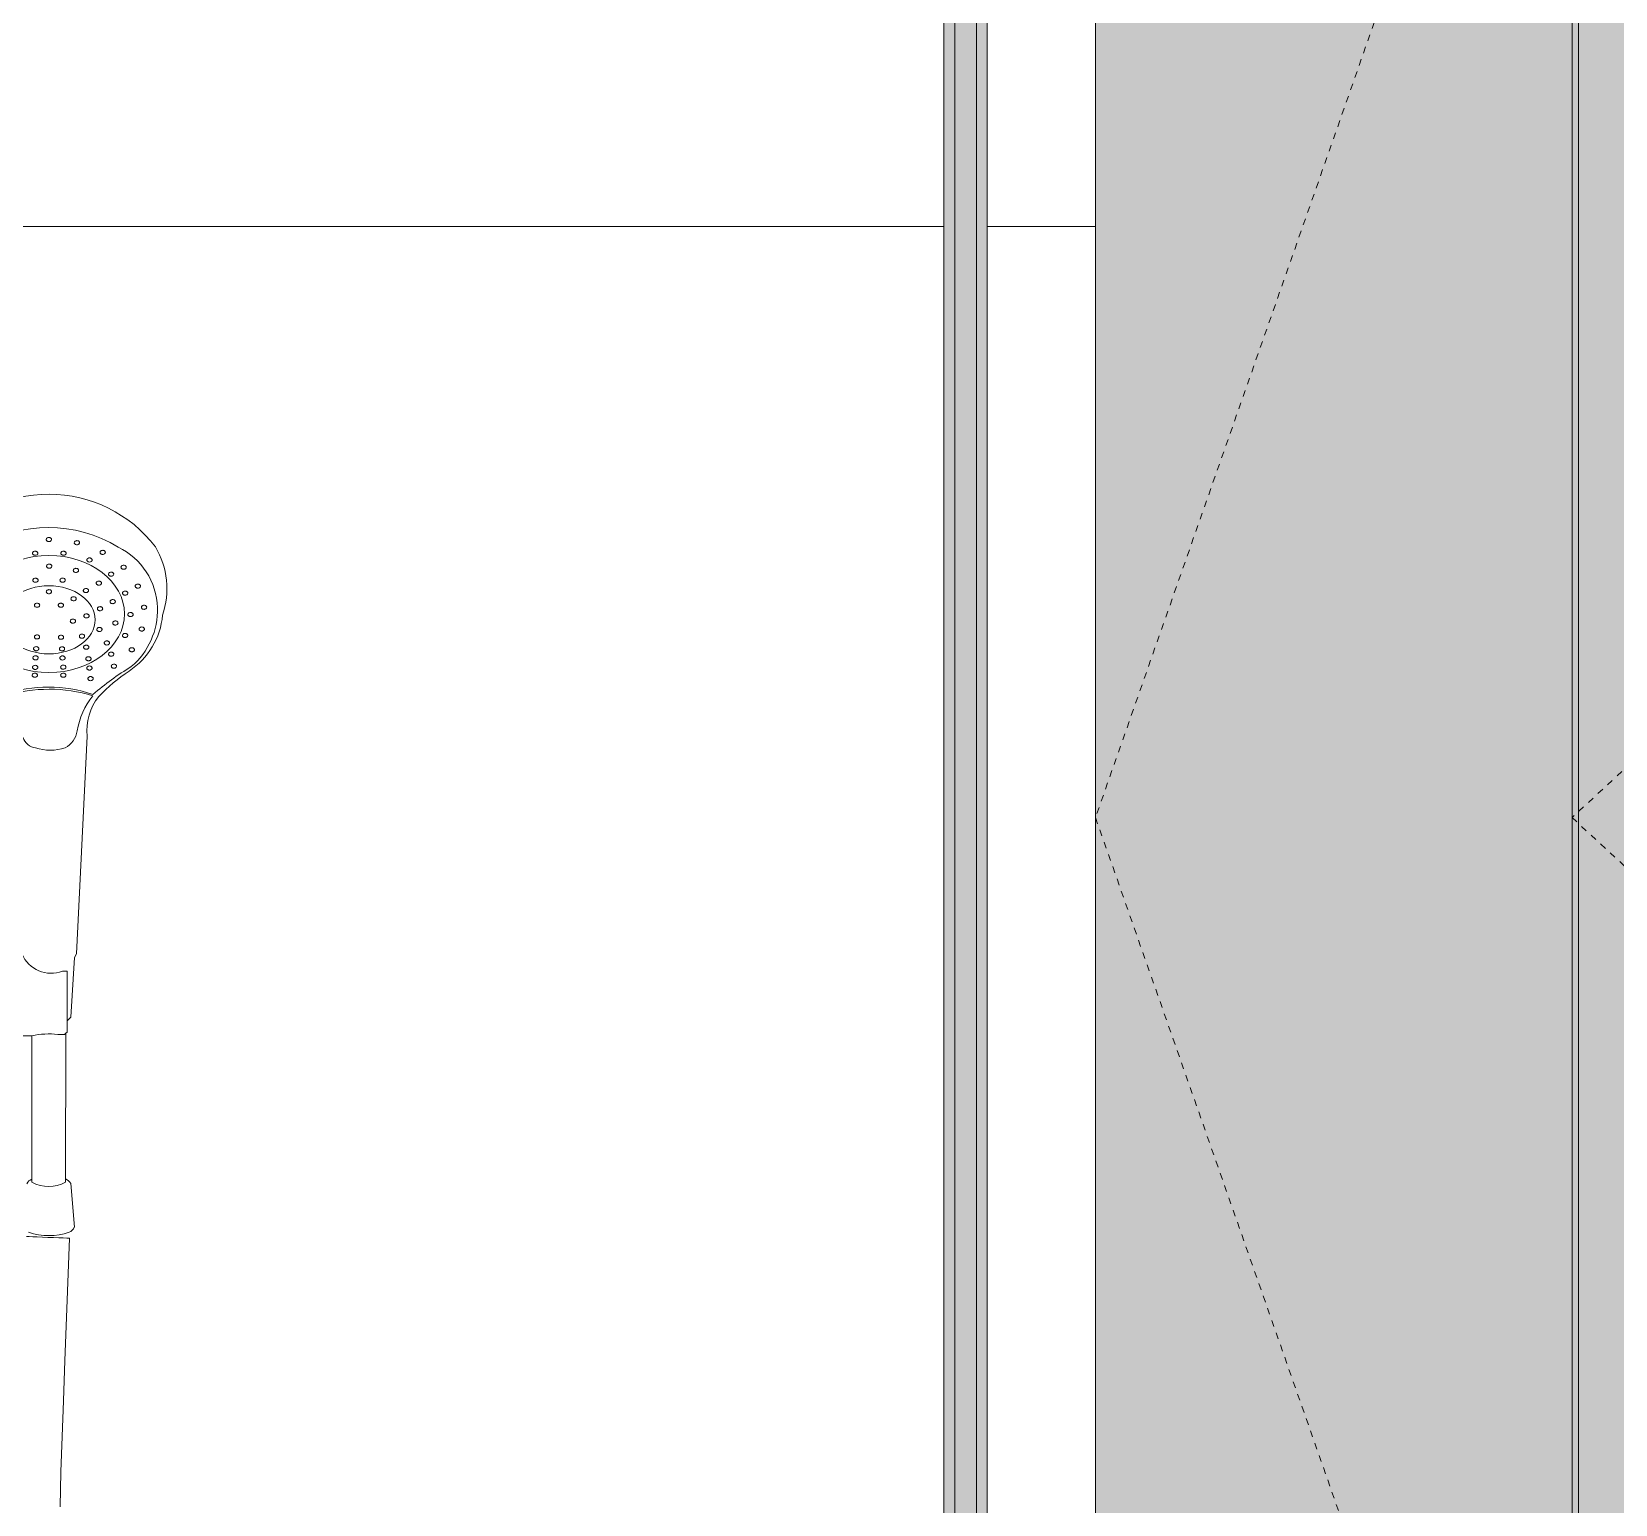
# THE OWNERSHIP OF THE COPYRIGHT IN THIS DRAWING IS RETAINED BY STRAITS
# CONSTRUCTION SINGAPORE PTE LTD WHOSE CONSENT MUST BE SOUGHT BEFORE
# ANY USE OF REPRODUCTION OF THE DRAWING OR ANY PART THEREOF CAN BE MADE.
# Model space of a CAD drawing. Header units: millimetres. Extents: x -3813 to 49427, y -492 to 6205.
# Drawn here: x 6667 to 7398, y 1435 to 2115 of the extents above; entities that cross this region are included whole.
import ezdxf

# ---------------------------------------------------------------- set-up
doc = ezdxf.new("R2010")
doc.units = ezdxf.units.MM
doc.linetypes.add('Dash', pattern=[6, 3, -3])
for name, color, linetype, lineweight in [('A-_DETA----_E', 8, 'Continuous', 18), ('A-_DETA----_ED', 7, 'Continuous', 18), ('A-_DOOR----_E', 7, 'Continuous', 18), ('A-_FURT----_E', 7, 'Continuous', 18), ('A-_FURT----_H', 7, 'Dash', 18), ('A-_WALL----_E', 1, 'Continuous', 18), ('A-_WALL----_H', 1, 'Continuous', 35), ('M-_SANIFIXR_E', 7, 'Continuous', 18)]:
    doc.layers.add(name, color=color, linetype=linetype, lineweight=lineweight)
pattern_1 = [(0, (7243.45, 225), (0, 600), []), (90, (7243.45, 225), (-600, 4e-14), [])]

# ---------------------------------------------------------------- blocks, each defined once
blk = doc.blocks.new('BSS_MIRROR CABINET_C5-MASTER BATH - BSS_MIRROR CABINET_C5-MASTER BATH-1428565-ELEVATION C')
at = {"layer": 'A-_FURT----_E'}
h = blk.add_hatch(color=256, dxfattribs=at)
h.paths.add_polyline_path([(1030, 1125), (1250, 1125), (1250, 2380), (1030, 2380), (1030, 1247.67)])
h.paths.add_polyline_path([(1253, 1125), (1928.5, 1125), (1928.5, 2380), (1253, 2380), (1253, 1247.67)])
h = blk.add_hatch(color=256, dxfattribs=at)
h.paths.add_polyline_path([(2610, 1125), (2610, 2380), (2607, 2379.96), (2607, 1125)])
h.paths.add_polyline_path([(1250, 1125), (1253, 1125), (1253, 2380), (1250, 2380), (1250, 1145)])
h.paths.add_polyline_path([(1931.5, 1125), (1931.5, 1145), (1928.5, 1145), (1928.5, 1125)])
h.paths.add_polyline_path([(1928.5, 2360), (1931.5, 2360), (1931.5, 2380), (1928.5, 2380), (1928.5, 2363.7)])
for p, q in [((1250, 1125), (1250, 2380)), ((1253, 2380), (1253, 1125))]:
    blk.add_line(p, q, dxfattribs=at)
at = {"layer": 'A-_FURT----_H'}
for p, q in [((1250, 2380), (1030, 1752.5)), ((1930, 2380), (1250, 1752.5)), ((1030, 1752.5), (1250, 1125)), ((1250, 1752.5), (1930, 1125))]:
    blk.add_line(p, q, dxfattribs=at)
blk = doc.blocks.new('BSS_Shower Glass Door - 650_2200-1428577-ELEVATION C')
at = {"layer": 'A-_DOOR----_E'}
blk.add_hatch(color=256, dxfattribs=at).paths.add_polyline_path([(975, -20), (975, 2180), (965, 2180), (965, -20)])
blk = doc.blocks.new('BSS_HAND SHOWER SET_MASTER BATH - BSS_HAND SHOWER SET_MASTER BATH-1372171-ELEVATION C')
at = {"layer": 'M-_SANIFIXR_E'}
for p, q in [((559.59, 1689.56), (564.51, 1790.04)), ((558.64, 1687.93), (559.59, 1689.56)), ((556.96, 1660.41), (558.64, 1687.93)), ((553.07, 1681.6), (555.22, 1681.6)), ((555.22, 1681.6), (553.07, 1681.6)), ((555.22, 1681.6), (555.22, 1658.66)), ((555.22, 1653.49), (555.22, 1681.6)), ((555.22, 1658.66), (556.96, 1660.41)), ((554.62, 1652.9), (553.91, 1652.42)), ((553.91, 1652.42), (554.62, 1652.9)), ((554.46, 1584.19), (554.62, 1652.9)), ((554.62, 1652.9), (555.22, 1653.49)), ((527.07, 1651.79), (538.87, 1651.79)), ((538.92, 1651.8), (538.92, 1584.16)), ((553.91, 1652.42), (550.93, 1652.42)), ((550.93, 1652.42), (553.91, 1652.42)), ((538.92, 1584.16), (538.92, 1585.49)), ((554.46, 1585.65), (554.46, 1584.19)), ((558.52, 1563.42), (556.95, 1583.55))]:
    blk.add_line(p, q, dxfattribs=at)
at = {"layer": 'M-_SANIFIXR_E', "flags": 128}
for points in [[(551.9, 1434.36), (552.3, 1450.51), (552.87, 1466.8), (553.5, 1483.29), (554.2, 1501.84), (555.11, 1525.75), (556.35, 1558.33)], [(556.35, 1558.33), (555.11, 1525.75), (554.2, 1501.84), (553.5, 1483.29), (552.87, 1466.8), (552.3, 1450.51), (551.9, 1434.36)], [(536.36, 1559.09), (536.7, 1559.08), (537.7, 1559.04), (539.29, 1558.98), (541.36, 1558.9), (543.77, 1558.81), (546.35, 1558.71), (548.94, 1558.61), (551.35, 1558.52), (553.42, 1558.44), (555.01, 1558.38), (556.01, 1558.35), (556.35, 1558.33)]]:
    blk.add_lwpolyline(points, dxfattribs=at)
at = {"layer": 'M-_SANIFIXR_E'}
for centre, radius, start, end in [((546.87, 1839.89), 61.83, 37.43254, 142.56746), ((546.56, 1824.73), 61.67, 58.52945, 121.47055), ((564.9, 1848.47), 32.02, 1.65117, 64.34883), ((562.87, 1858.02), 38.38, 341.56784, 30.43216), ((564.41, 1849.32), 35.04, 303.61807, 354.38193), ((562.51, 1848.4), 34.41, 310.34883, 1.65117), ((653.57, 1708.91), 132.52, 121.2709, 130.7291), ((629.48, 1751.45), 82.48, 123.61807, 136.38193), ((546.61, 1749.57), 63.18, 71.0668, 108.9332), ((546.96, 1744.38), 67.36, 72.66461, 107.50657), ((594.28, 1786.89), 34.89, 141.36547, 170.63453), ((589.31, 1792.84), 24.96, 141.56423, 186.43577), ((548.81, 1794.39), 11.2, 299.36547, 350.63453), ((541.52, 1791.65), 7.07, 197.3705, 262.6295), ((547.46, 1807.21), 23.59, 253.12679, 286.87321), ((547.83, 1695.28), 14.65, 203.03825, 290.96175), ((547.83, 1695.28), 14.65, 203.03825, 290.96175), ((546.96, 1612.76), 39.86, 84.28928, 101.71072), ((546.96, 1612.76), 39.86, 84.28928, 101.646), ((540.06, 1581.83), 3.84, 107.37253, 154.62747), ((546.65, 1598.67), 16.45, 241.94549, 298.3242), ((546.65, 1598.67), 16.45, 241.94549, 298.3242), ((552.32, 1580.59), 5.49, 32.59051, 67.09573), ((546.76, 1589.24), 29.73, 251.62012, 288.37988), ((554.55, 1564.99), 4.26, 291.72612, 338.27388)]:
    blk.add_arc(centre, radius, start, end, dxfattribs=at)
for centre, major_axis, ratio in [((546.8, 1846.48), (-34.84, 0), 0.776025), ((546.73, 1843.79), (-21.43, 0), 0.733333)]:
    blk.add_ellipse(centre, major_axis=major_axis, ratio=ratio, dxfattribs=at)
for points in [[(545.55, 1880.86), (545.55, 1881), (545.61, 1881.21), (545.8, 1881.45), (546.06, 1881.66), (546.49, 1881.81), (547, 1881.81), (547.43, 1881.68), (547.74, 1881.46), (547.94, 1881.18), (547.99, 1880.96), (547.99, 1880.86)], [(547.99, 1880.86), (547.99, 1880.71), (547.93, 1880.5), (547.73, 1880.26), (547.47, 1880.06), (547.05, 1879.9), (546.53, 1879.9), (546.1, 1880.04), (545.79, 1880.25), (545.59, 1880.54), (545.55, 1880.75), (545.55, 1880.86)], [(558.49, 1879.38), (558.49, 1879.53), (558.56, 1879.74), (558.75, 1879.98), (559.01, 1880.19), (559.43, 1880.34), (559.95, 1880.34), (560.38, 1880.21), (560.69, 1879.99), (560.89, 1879.7), (560.94, 1879.49), (560.94, 1879.38)], [(560.94, 1879.38), (560.94, 1879.24), (560.88, 1879.03), (560.68, 1878.79), (560.42, 1878.58), (560, 1878.43), (559.48, 1878.43), (559.05, 1878.56), (558.74, 1878.78), (558.54, 1879.07), (558.49, 1879.28), (558.49, 1879.38)], [(539.2, 1874.51), (539.2, 1874.66), (539.26, 1874.87), (539.46, 1875.11), (539.72, 1875.31), (540.14, 1875.47), (540.66, 1875.47), (541.09, 1875.33), (541.4, 1875.12), (541.6, 1874.83), (541.65, 1874.62), (541.65, 1874.51)], [(541.65, 1874.51), (541.65, 1874.37), (541.58, 1874.16), (541.39, 1873.91), (541.13, 1873.71), (540.7, 1873.55), (540.19, 1873.55), (539.76, 1873.69), (539.45, 1873.91), (539.25, 1874.19), (539.2, 1874.4), (539.2, 1874.51)], [(552.26, 1874.51), (552.26, 1874.66), (552.32, 1874.87), (552.51, 1875.11), (552.77, 1875.31), (553.2, 1875.47), (553.71, 1875.47), (554.14, 1875.33), (554.45, 1875.12), (554.65, 1874.83), (554.7, 1874.62), (554.7, 1874.51)], [(554.7, 1874.51), (554.7, 1874.37), (554.64, 1874.16), (554.44, 1873.91), (554.18, 1873.71), (553.76, 1873.55), (553.24, 1873.55), (552.82, 1873.69), (552.5, 1873.91), (552.3, 1874.19), (552.26, 1874.4), (552.26, 1874.51)], [(564.29, 1871.41), (564.29, 1871.55), (564.35, 1871.76), (564.55, 1872.01), (564.81, 1872.21), (565.23, 1872.37), (565.75, 1872.37), (566.17, 1872.23), (566.49, 1872.01), (566.69, 1871.73), (566.73, 1871.52), (566.73, 1871.41)], [(570.38, 1874.93), (570.38, 1875.07), (570.44, 1875.28), (570.64, 1875.52), (570.9, 1875.73), (571.32, 1875.88), (571.84, 1875.88), (572.27, 1875.75), (572.58, 1875.53), (572.78, 1875.24), (572.83, 1875.03), (572.83, 1874.93)], [(572.83, 1874.93), (572.83, 1874.78), (572.76, 1874.57), (572.57, 1874.33), (572.31, 1874.12), (571.89, 1873.97), (571.37, 1873.97), (570.94, 1874.1), (570.63, 1874.32), (570.43, 1874.61), (570.38, 1874.82), (570.38, 1874.93)], [(545.7, 1868.56), (545.7, 1868.7), (545.76, 1868.91), (545.96, 1869.16), (546.22, 1869.36), (546.64, 1869.52), (547.16, 1869.52), (547.59, 1869.38), (547.9, 1869.16), (548.1, 1868.88), (548.15, 1868.67), (548.15, 1868.56)], [(548.15, 1868.56), (548.15, 1868.41), (548.08, 1868.2), (547.89, 1867.96), (547.63, 1867.76), (547.21, 1867.6), (546.69, 1867.6), (546.26, 1867.74), (545.95, 1867.95), (545.75, 1868.24), (545.7, 1868.45), (545.7, 1868.56)], [(558.04, 1866.6), (558.04, 1866.75), (558.11, 1866.96), (558.3, 1867.2), (558.56, 1867.4), (558.98, 1867.56), (559.5, 1867.56), (559.93, 1867.42), (560.24, 1867.21), (560.44, 1866.92), (560.49, 1866.71), (560.49, 1866.6)], [(560.49, 1866.6), (560.49, 1866.46), (560.43, 1866.25), (560.23, 1866.01), (559.97, 1865.8), (559.55, 1865.64), (559.03, 1865.64), (558.6, 1865.78), (558.29, 1866), (558.09, 1866.28), (558.04, 1866.49), (558.04, 1866.6)], [(566.73, 1871.41), (566.73, 1871.26), (566.67, 1871.05), (566.48, 1870.81), (566.21, 1870.61), (565.79, 1870.45), (565.28, 1870.45), (564.85, 1870.59), (564.54, 1870.8), (564.34, 1871.09), (564.29, 1871.3), (564.29, 1871.41)], [(574.26, 1864.84), (574.26, 1864.98), (574.32, 1865.19), (574.52, 1865.43), (574.78, 1865.64), (575.2, 1865.79), (575.71, 1865.79), (576.14, 1865.66), (576.45, 1865.44), (576.66, 1865.15), (576.7, 1864.94), (576.7, 1864.84)], [(576.7, 1864.84), (576.7, 1864.69), (576.64, 1864.48), (576.44, 1864.24), (576.18, 1864.04), (575.76, 1863.88), (575.25, 1863.88), (574.82, 1864.02), (574.51, 1864.23), (574.3, 1864.52), (574.26, 1864.73), (574.26, 1864.84)], [(580.06, 1868.05), (580.06, 1868.2), (580.13, 1868.41), (580.32, 1868.65), (580.58, 1868.85), (581, 1869.01), (581.52, 1869.01), (581.95, 1868.87), (582.26, 1868.66), (582.46, 1868.37), (582.51, 1868.16), (582.51, 1868.05)], [(582.51, 1868.05), (582.51, 1867.91), (582.45, 1867.7), (582.25, 1867.46), (581.99, 1867.25), (581.57, 1867.1), (581.05, 1867.1), (580.62, 1867.23), (580.31, 1867.45), (580.11, 1867.73), (580.06, 1867.95), (580.06, 1868.05)], [(539.33, 1862.04), (539.33, 1862.19), (539.39, 1862.4), (539.58, 1862.64), (539.84, 1862.85), (540.27, 1863), (540.78, 1863), (541.21, 1862.87), (541.52, 1862.65), (541.72, 1862.36), (541.77, 1862.15), (541.77, 1862.04)], [(541.77, 1862.04), (541.77, 1861.9), (541.71, 1861.69), (541.51, 1861.45), (541.25, 1861.24), (540.83, 1861.09), (540.31, 1861.09), (539.88, 1861.22), (539.57, 1861.44), (539.37, 1861.73), (539.33, 1861.94), (539.33, 1862.04)], [(545.57, 1856.77), (545.57, 1856.92), (545.63, 1857.13), (545.83, 1857.37), (546.09, 1857.57), (546.51, 1857.73), (547.03, 1857.73), (547.46, 1857.59), (547.77, 1857.38), (547.97, 1857.09), (548.02, 1856.88), (548.02, 1856.77)], [(551.89, 1862.08), (551.89, 1862.22), (551.95, 1862.43), (552.15, 1862.68), (552.41, 1862.88), (552.83, 1863.04), (553.35, 1863.04), (553.78, 1862.9), (554.09, 1862.68), (554.29, 1862.4), (554.34, 1862.19), (554.34, 1862.08)], [(554.34, 1862.08), (554.34, 1861.93), (554.27, 1861.72), (554.08, 1861.48), (553.82, 1861.28), (553.4, 1861.12), (552.88, 1861.12), (552.45, 1861.26), (552.14, 1861.47), (551.94, 1861.76), (551.89, 1861.97), (551.89, 1862.08)], [(562.64, 1857.29), (562.65, 1857.43), (562.71, 1857.64), (562.9, 1857.89), (563.16, 1858.09), (563.59, 1858.25), (564.1, 1858.25), (564.53, 1858.11), (564.84, 1857.89), (565.04, 1857.61), (565.09, 1857.4), (565.09, 1857.29)], [(565.09, 1857.29), (565.09, 1857.14), (565.03, 1856.93), (564.83, 1856.69), (564.57, 1856.49), (564.15, 1856.33), (563.63, 1856.33), (563.2, 1856.47), (562.89, 1856.68), (562.69, 1856.97), (562.65, 1857.18), (562.64, 1857.29)], [(568.61, 1860.74), (568.61, 1860.88), (568.68, 1861.09), (568.87, 1861.33), (569.13, 1861.54), (569.55, 1861.69), (570.07, 1861.69), (570.5, 1861.56), (570.81, 1861.34), (571.01, 1861.05), (571.06, 1860.84), (571.06, 1860.74)], [(571.06, 1860.74), (571.06, 1860.59), (571, 1860.38), (570.8, 1860.14), (570.54, 1859.93), (570.12, 1859.78), (569.6, 1859.78), (569.17, 1859.91), (568.86, 1860.13), (568.66, 1860.42), (568.61, 1860.63), (568.61, 1860.74)], [(586.63, 1859.34), (586.63, 1859.48), (586.69, 1859.69), (586.89, 1859.94), (587.15, 1860.14), (587.57, 1860.3), (588.09, 1860.3), (588.52, 1860.16), (588.83, 1859.94), (589.03, 1859.66), (589.08, 1859.45), (589.08, 1859.34)], [(589.08, 1859.34), (589.08, 1859.19), (589.01, 1858.98), (588.82, 1858.74), (588.56, 1858.54), (588.14, 1858.38), (587.62, 1858.38), (587.19, 1858.52), (586.88, 1858.73), (586.68, 1859.02), (586.63, 1859.23), (586.63, 1859.34)], [(540.07, 1850.51), (540.07, 1850.65), (540.13, 1850.86), (540.33, 1851.1), (540.59, 1851.31), (541.01, 1851.46), (541.53, 1851.46), (541.95, 1851.33), (542.27, 1851.11), (542.47, 1850.83), (542.51, 1850.61), (542.51, 1850.51)], [(542.51, 1850.51), (542.51, 1850.36), (542.45, 1850.15), (542.26, 1849.91), (542, 1849.71), (541.57, 1849.55), (541.06, 1849.55), (540.63, 1849.69), (540.32, 1849.9), (540.12, 1850.19), (540.07, 1850.4), (540.07, 1850.51)], [(548.02, 1856.77), (548.02, 1856.63), (547.95, 1856.42), (547.76, 1856.18), (547.5, 1855.97), (547.08, 1855.82), (546.56, 1855.82), (546.13, 1855.95), (545.82, 1856.17), (545.62, 1856.45), (545.57, 1856.67), (545.57, 1856.77)], [(551.08, 1850.51), (551.08, 1850.65), (551.14, 1850.86), (551.34, 1851.1), (551.6, 1851.31), (552.02, 1851.46), (552.54, 1851.46), (552.97, 1851.33), (553.28, 1851.11), (553.48, 1850.83), (553.53, 1850.61), (553.53, 1850.51)], [(553.53, 1850.51), (553.53, 1850.36), (553.46, 1850.15), (553.27, 1849.91), (553.01, 1849.71), (552.58, 1849.55), (552.07, 1849.55), (551.64, 1849.69), (551.33, 1849.9), (551.13, 1850.19), (551.08, 1850.4), (551.08, 1850.51)], [(556.97, 1853.51), (556.97, 1853.65), (557.03, 1853.86), (557.23, 1854.1), (557.49, 1854.31), (557.91, 1854.46), (558.42, 1854.46), (558.85, 1854.33), (559.16, 1854.11), (559.37, 1853.83), (559.41, 1853.61), (559.41, 1853.51)], [(559.41, 1853.51), (559.41, 1853.36), (559.35, 1853.15), (559.15, 1852.91), (558.89, 1852.71), (558.47, 1852.55), (557.96, 1852.55), (557.53, 1852.69), (557.22, 1852.9), (557.01, 1853.19), (556.97, 1853.4), (556.97, 1853.51)], [(575.01, 1852.17), (575.01, 1852.31), (575.07, 1852.52), (575.27, 1852.76), (575.53, 1852.97), (575.95, 1853.12), (576.47, 1853.12), (576.9, 1852.99), (577.21, 1852.77), (577.41, 1852.49), (577.46, 1852.27), (577.46, 1852.17)], [(577.46, 1852.17), (577.45, 1852.02), (577.39, 1851.81), (577.2, 1851.57), (576.94, 1851.37), (576.51, 1851.21), (576, 1851.21), (575.57, 1851.35), (575.26, 1851.56), (575.06, 1851.85), (575.01, 1852.06), (575.01, 1852.17)], [(580.79, 1856.1), (580.79, 1856.25), (580.86, 1856.46), (581.05, 1856.7), (581.31, 1856.9), (581.73, 1857.06), (582.25, 1857.06), (582.68, 1856.92), (582.99, 1856.71), (583.19, 1856.42), (583.24, 1856.21), (583.24, 1856.1)], [(583.24, 1856.1), (583.24, 1855.96), (583.18, 1855.75), (582.98, 1855.5), (582.72, 1855.3), (582.3, 1855.14), (581.78, 1855.14), (581.35, 1855.28), (581.04, 1855.5), (580.84, 1855.78), (580.79, 1855.99), (580.79, 1856.1)], [(589.48, 1849.56), (589.48, 1849.7), (589.54, 1849.91), (589.74, 1850.15), (590, 1850.36), (590.42, 1850.51), (590.94, 1850.51), (591.36, 1850.38), (591.67, 1850.16), (591.88, 1849.88), (591.92, 1849.66), (591.92, 1849.56)], [(556.66, 1843.19), (556.66, 1843.34), (556.73, 1843.55), (556.92, 1843.79), (557.18, 1843.99), (557.61, 1844.15), (558.12, 1844.15), (558.55, 1844.01), (558.86, 1843.8), (559.06, 1843.51), (559.11, 1843.3), (559.11, 1843.19)], [(559.11, 1843.19), (559.11, 1843.05), (559.05, 1842.84), (558.85, 1842.59), (558.59, 1842.39), (558.17, 1842.23), (557.65, 1842.23), (557.22, 1842.37), (556.91, 1842.59), (556.71, 1842.87), (556.66, 1843.08), (556.66, 1843.19)], [(562.87, 1845.58), (562.87, 1845.72), (562.94, 1845.93), (563.13, 1846.17), (563.39, 1846.38), (563.82, 1846.53), (564.33, 1846.53), (564.76, 1846.4), (565.07, 1846.18), (565.27, 1845.89), (565.32, 1845.68), (565.32, 1845.58)], [(565.32, 1845.58), (565.32, 1845.43), (565.26, 1845.22), (565.06, 1844.98), (564.8, 1844.78), (564.38, 1844.62), (563.86, 1844.62), (563.43, 1844.76), (563.12, 1844.97), (562.92, 1845.26), (562.87, 1845.47), (562.87, 1845.58)], [(569.15, 1848.92), (569.16, 1849.06), (569.22, 1849.28), (569.41, 1849.52), (569.67, 1849.72), (570.1, 1849.88), (570.61, 1849.88), (571.04, 1849.74), (571.35, 1849.52), (571.55, 1849.24), (571.6, 1849.03), (571.6, 1848.92)], [(571.6, 1848.92), (571.6, 1848.78), (571.54, 1848.57), (571.34, 1848.32), (571.08, 1848.12), (570.66, 1847.96), (570.14, 1847.96), (569.71, 1848.1), (569.4, 1848.32), (569.2, 1848.6), (569.16, 1848.81), (569.15, 1848.92)], [(576.24, 1842.31), (576.24, 1842.45), (576.31, 1842.66), (576.5, 1842.91), (576.76, 1843.11), (577.19, 1843.27), (577.7, 1843.27), (578.13, 1843.13), (578.44, 1842.91), (578.64, 1842.63), (578.69, 1842.42), (578.69, 1842.31)], [(583.2, 1846.21), (583.21, 1846.36), (583.27, 1846.57), (583.46, 1846.81), (583.72, 1847.01), (584.15, 1847.17), (584.66, 1847.17), (585.09, 1847.03), (585.4, 1846.82), (585.6, 1846.53), (585.65, 1846.32), (585.65, 1846.21)], [(585.65, 1846.21), (585.65, 1846.07), (585.59, 1845.86), (585.39, 1845.61), (585.13, 1845.41), (584.71, 1845.25), (584.19, 1845.25), (583.76, 1845.39), (583.45, 1845.61), (583.25, 1845.89), (583.21, 1846.1), (583.2, 1846.21)], [(591.92, 1849.56), (591.92, 1849.41), (591.86, 1849.2), (591.66, 1848.96), (591.4, 1848.76), (590.98, 1848.6), (590.47, 1848.6), (590.04, 1848.74), (589.73, 1848.95), (589.52, 1849.24), (589.48, 1849.45), (589.48, 1849.56)], [(540.05, 1835.88), (540.05, 1836.02), (540.11, 1836.23), (540.31, 1836.47), (540.57, 1836.68), (540.99, 1836.83), (541.51, 1836.83), (541.94, 1836.7), (542.25, 1836.48), (542.45, 1836.19), (542.5, 1835.98), (542.5, 1835.88)], [(542.5, 1835.88), (542.5, 1835.73), (542.43, 1835.52), (542.24, 1835.28), (541.98, 1835.08), (541.56, 1834.92), (541.04, 1834.92), (540.61, 1835.06), (540.3, 1835.27), (540.1, 1835.56), (540.05, 1835.77), (540.05, 1835.88)], [(551.14, 1835.73), (551.14, 1835.88), (551.2, 1836.09), (551.4, 1836.33), (551.66, 1836.53), (552.08, 1836.69), (552.59, 1836.69), (553.02, 1836.55), (553.33, 1836.34), (553.54, 1836.05), (553.58, 1835.84), (553.58, 1835.73)], [(553.58, 1835.73), (553.58, 1835.59), (553.52, 1835.38), (553.32, 1835.13), (553.06, 1834.93), (552.64, 1834.77), (552.13, 1834.77), (551.7, 1834.91), (551.39, 1835.13), (551.18, 1835.41), (551.14, 1835.62), (551.14, 1835.73)], [(560.83, 1836.24), (560.83, 1836.38), (560.89, 1836.6), (561.08, 1836.84), (561.34, 1837.04), (561.77, 1837.2), (562.28, 1837.2), (562.71, 1837.06), (563.02, 1836.84), (563.22, 1836.56), (563.27, 1836.35), (563.27, 1836.24)], [(563.27, 1836.24), (563.27, 1836.1), (563.21, 1835.89), (563.01, 1835.64), (562.75, 1835.44), (562.33, 1835.28), (561.81, 1835.28), (561.39, 1835.42), (561.07, 1835.64), (560.87, 1835.92), (560.83, 1836.13), (560.83, 1836.24)], [(568.87, 1839.31), (568.87, 1839.45), (568.93, 1839.66), (569.13, 1839.91), (569.39, 1840.11), (569.81, 1840.27), (570.33, 1840.27), (570.76, 1840.13), (571.07, 1839.91), (571.27, 1839.63), (571.32, 1839.42), (571.32, 1839.31)], [(571.32, 1839.31), (571.32, 1839.16), (571.25, 1838.95), (571.06, 1838.71), (570.8, 1838.51), (570.37, 1838.35), (569.86, 1838.35), (569.43, 1838.49), (569.12, 1838.7), (568.92, 1838.99), (568.87, 1839.2), (568.87, 1839.31)], [(578.69, 1842.31), (578.69, 1842.17), (578.63, 1841.95), (578.43, 1841.71), (578.17, 1841.51), (577.75, 1841.35), (577.23, 1841.35), (576.8, 1841.49), (576.49, 1841.71), (576.29, 1841.99), (576.24, 1842.2), (576.24, 1842.31)], [(580.74, 1836.56), (580.74, 1836.7), (580.8, 1836.91), (581, 1837.15), (581.26, 1837.36), (581.68, 1837.52), (582.2, 1837.52), (582.62, 1837.38), (582.94, 1837.16), (583.14, 1836.88), (583.18, 1836.66), (583.18, 1836.56)], [(583.18, 1836.56), (583.18, 1836.41), (583.12, 1836.2), (582.93, 1835.96), (582.67, 1835.76), (582.24, 1835.6), (581.73, 1835.6), (581.3, 1835.74), (580.99, 1835.95), (580.79, 1836.24), (580.74, 1836.45), (580.74, 1836.56)], [(588.42, 1839.53), (588.42, 1839.68), (588.49, 1839.89), (588.68, 1840.13), (588.94, 1840.33), (589.37, 1840.49), (589.88, 1840.49), (590.31, 1840.35), (590.62, 1840.14), (590.82, 1839.85), (590.87, 1839.64), (590.87, 1839.53)], [(590.87, 1839.53), (590.87, 1839.39), (590.81, 1839.18), (590.61, 1838.93), (590.35, 1838.73), (589.93, 1838.57), (589.41, 1838.57), (588.98, 1838.71), (588.67, 1838.93), (588.47, 1839.21), (588.42, 1839.42), (588.42, 1839.53)], [(539.67, 1830.46), (539.67, 1830.6), (539.73, 1830.81), (539.93, 1831.06), (540.19, 1831.26), (540.61, 1831.42), (541.13, 1831.42), (541.56, 1831.28), (541.87, 1831.06), (542.07, 1830.78), (542.12, 1830.57), (542.12, 1830.46)], [(542.12, 1830.46), (542.12, 1830.31), (542.05, 1830.1), (541.86, 1829.86), (541.6, 1829.66), (541.18, 1829.5), (540.66, 1829.5), (540.23, 1829.64), (539.92, 1829.85), (539.72, 1830.14), (539.67, 1830.35), (539.67, 1830.46)], [(551.61, 1830.36), (551.61, 1830.5), (551.67, 1830.71), (551.87, 1830.96), (552.13, 1831.16), (552.55, 1831.32), (553.06, 1831.32), (553.49, 1831.18), (553.8, 1830.96), (554.01, 1830.68), (554.05, 1830.47), (554.05, 1830.36)], [(554.05, 1830.36), (554.05, 1830.21), (553.99, 1830), (553.79, 1829.76), (553.53, 1829.56), (553.11, 1829.4), (552.6, 1829.4), (552.17, 1829.54), (551.86, 1829.75), (551.65, 1830.04), (551.61, 1830.25), (551.61, 1830.36)], [(562.79, 1831.13), (562.79, 1831.27), (562.85, 1831.48), (563.05, 1831.72), (563.31, 1831.93), (563.73, 1832.08), (564.25, 1832.08), (564.67, 1831.95), (564.99, 1831.73), (565.19, 1831.45), (565.23, 1831.23), (565.23, 1831.13)], [(565.23, 1831.13), (565.23, 1830.98), (565.17, 1830.77), (564.98, 1830.53), (564.72, 1830.33), (564.29, 1830.17), (563.78, 1830.17), (563.35, 1830.31), (563.04, 1830.52), (562.84, 1830.81), (562.79, 1831.02), (562.79, 1831.13)], [(572.31, 1833.1), (572.31, 1833.24), (572.38, 1833.45), (572.57, 1833.69), (572.83, 1833.9), (573.25, 1834.06), (573.77, 1834.06), (574.2, 1833.92), (574.51, 1833.7), (574.71, 1833.42), (574.76, 1833.21), (574.76, 1833.1)], [(574.76, 1833.1), (574.76, 1832.95), (574.7, 1832.74), (574.5, 1832.5), (574.24, 1832.3), (573.82, 1832.14), (573.3, 1832.14), (572.87, 1832.28), (572.56, 1832.49), (572.36, 1832.78), (572.31, 1832.99), (572.31, 1833.1)], [(574.3, 1827.92), (574.3, 1828.06), (574.36, 1828.27), (574.56, 1828.52), (574.82, 1828.72), (575.24, 1828.88), (575.76, 1828.88), (576.19, 1828.74), (576.5, 1828.52), (576.7, 1828.24), (576.75, 1828.03), (576.75, 1827.92)], [(583.81, 1829.97), (583.81, 1830.12), (583.87, 1830.33), (584.07, 1830.57), (584.33, 1830.77), (584.75, 1830.93), (585.27, 1830.93), (585.69, 1830.79), (586.01, 1830.58), (586.21, 1830.29), (586.25, 1830.08), (586.25, 1829.97)], [(586.25, 1829.97), (586.25, 1829.83), (586.19, 1829.62), (586, 1829.37), (585.74, 1829.17), (585.31, 1829.01), (584.8, 1829.01), (584.37, 1829.15), (584.06, 1829.37), (583.86, 1829.65), (583.81, 1829.86), (583.81, 1829.97)], [(539.22, 1821.84), (539.22, 1821.98), (539.29, 1822.19), (539.48, 1822.44), (539.74, 1822.64), (540.16, 1822.8), (540.68, 1822.8), (541.11, 1822.66), (541.42, 1822.44), (541.62, 1822.16), (541.67, 1821.95), (541.67, 1821.84)], [(541.67, 1821.84), (541.67, 1821.7), (541.61, 1821.48), (541.41, 1821.24), (541.15, 1821.04), (540.73, 1820.88), (540.21, 1820.88), (539.78, 1821.02), (539.47, 1821.24), (539.27, 1821.52), (539.22, 1821.73), (539.22, 1821.84)], [(539.38, 1826.24), (539.38, 1826.38), (539.44, 1826.59), (539.64, 1826.83), (539.9, 1827.04), (540.32, 1827.2), (540.83, 1827.2), (541.26, 1827.06), (541.57, 1826.84), (541.78, 1826.56), (541.82, 1826.35), (541.82, 1826.24)], [(541.82, 1826.24), (541.82, 1826.09), (541.76, 1825.88), (541.56, 1825.64), (541.3, 1825.44), (540.88, 1825.28), (540.37, 1825.28), (539.94, 1825.42), (539.63, 1825.63), (539.42, 1825.92), (539.38, 1826.13), (539.38, 1826.24)], [(551.83, 1826.16), (551.83, 1826.31), (551.89, 1826.52), (552.09, 1826.76), (552.35, 1826.96), (552.77, 1827.12), (553.28, 1827.12), (553.71, 1826.98), (554.02, 1826.77), (554.23, 1826.48), (554.27, 1826.27), (554.27, 1826.16)], [(554.27, 1826.16), (554.27, 1826.02), (554.21, 1825.81), (554.01, 1825.57), (553.75, 1825.36), (553.33, 1825.21), (552.82, 1825.21), (552.39, 1825.34), (552.08, 1825.56), (551.87, 1825.85), (551.83, 1826.06), (551.83, 1826.16)], [(552.2, 1821.94), (552.2, 1822.08), (552.26, 1822.29), (552.46, 1822.53), (552.72, 1822.74), (553.14, 1822.9), (553.65, 1822.9), (554.08, 1822.76), (554.39, 1822.54), (554.6, 1822.26), (554.64, 1822.05), (554.64, 1821.94)], [(554.64, 1821.94), (554.64, 1821.79), (554.58, 1821.58), (554.38, 1821.34), (554.12, 1821.14), (553.7, 1820.98), (553.18, 1820.98), (552.76, 1821.12), (552.45, 1821.33), (552.24, 1821.62), (552.2, 1821.83), (552.2, 1821.94)], [(563.82, 1825.81), (563.82, 1825.95), (563.89, 1826.16), (564.08, 1826.41), (564.34, 1826.61), (564.76, 1826.77), (565.28, 1826.77), (565.71, 1826.63), (566.02, 1826.41), (566.22, 1826.13), (566.27, 1825.92), (566.27, 1825.81)], [(566.27, 1825.81), (566.27, 1825.66), (566.21, 1825.45), (566.01, 1825.21), (565.75, 1825.01), (565.33, 1824.85), (564.81, 1824.85), (564.38, 1824.99), (564.07, 1825.21), (563.87, 1825.49), (563.82, 1825.7), (563.82, 1825.81)], [(564.27, 1821.54), (564.27, 1821.68), (564.33, 1821.89), (564.53, 1822.13), (564.79, 1822.34), (565.21, 1822.49), (565.73, 1822.49), (566.16, 1822.36), (566.47, 1822.14), (566.67, 1821.85), (566.72, 1821.64), (566.72, 1821.54)], [(566.72, 1821.54), (566.72, 1821.39), (566.65, 1821.18), (566.46, 1820.94), (566.2, 1820.73), (565.78, 1820.58), (565.26, 1820.58), (564.83, 1820.71), (564.52, 1820.93), (564.32, 1821.22), (564.27, 1821.43), (564.27, 1821.54)], [(576.75, 1827.92), (576.75, 1827.77), (576.68, 1827.56), (576.49, 1827.32), (576.23, 1827.12), (575.8, 1826.96), (575.29, 1826.96), (574.86, 1827.1), (574.55, 1827.31), (574.35, 1827.6), (574.3, 1827.81), (574.3, 1827.92)], [(575.58, 1822.37), (575.58, 1822.52), (575.64, 1822.73), (575.84, 1822.97), (576.1, 1823.17), (576.52, 1823.33), (577.04, 1823.33), (577.47, 1823.19), (577.78, 1822.97), (577.98, 1822.69), (578.03, 1822.48), (578.03, 1822.37)], [(578.03, 1822.37), (578.03, 1822.23), (577.96, 1822.02), (577.77, 1821.77), (577.51, 1821.57), (577.09, 1821.41), (576.57, 1821.41), (576.14, 1821.55), (575.83, 1821.77), (575.63, 1822.05), (575.58, 1822.26), (575.58, 1822.37)], [(539.03, 1818.21), (539.03, 1818.35), (539.1, 1818.56), (539.29, 1818.81), (539.55, 1819.01), (539.97, 1819.17), (540.49, 1819.17), (540.92, 1819.03), (541.23, 1818.81), (541.43, 1818.53), (541.48, 1818.32), (541.48, 1818.21)], [(541.48, 1818.21), (541.48, 1818.06), (541.42, 1817.85), (541.22, 1817.61), (540.96, 1817.41), (540.54, 1817.25), (540.02, 1817.25), (539.59, 1817.39), (539.28, 1817.6), (539.08, 1817.89), (539.03, 1818.1), (539.03, 1818.21)], [(552.2, 1818.21), (552.2, 1818.35), (552.26, 1818.56), (552.46, 1818.81), (552.72, 1819.01), (553.14, 1819.17), (553.65, 1819.17), (554.08, 1819.03), (554.39, 1818.81), (554.6, 1818.53), (554.64, 1818.32), (554.64, 1818.21)], [(554.64, 1818.21), (554.64, 1818.06), (554.58, 1817.85), (554.38, 1817.61), (554.12, 1817.41), (553.7, 1817.25), (553.18, 1817.25), (552.76, 1817.39), (552.45, 1817.6), (552.24, 1817.89), (552.2, 1818.1), (552.2, 1818.21)], [(564.79, 1816.63), (564.79, 1816.78), (564.85, 1816.99), (565.05, 1817.23), (565.31, 1817.43), (565.73, 1817.59), (566.24, 1817.59), (566.67, 1817.45), (566.98, 1817.24), (567.19, 1816.95), (567.23, 1816.74), (567.23, 1816.63)], [(567.23, 1816.63), (567.23, 1816.49), (567.17, 1816.28), (566.97, 1816.03), (566.71, 1815.83), (566.29, 1815.67), (565.78, 1815.67), (565.35, 1815.81), (565.04, 1816.03), (564.83, 1816.31), (564.79, 1816.52), (564.79, 1816.63)]]:
    blk.add_open_spline(points, degree=3, knots=[0, 0, 0, 0, 0.142857, 0.214286, 0.285714, 0.428571, 0.571429, 0.678571, 0.785714, 0.892857, 1, 1, 1, 1], dxfattribs=at)

msp = doc.modelspace()

# ---------------------------------------------------------------- hatches: boundary and pattern name
at = {"layer": 'A-_DETA----_ED'}
h = msp.add_hatch(color=5, dxfattribs=at)
h.paths.add_polyline_path([(7093.45, -25), (7093.45, 2400), (7088.45, 2400), (7088.45, -25)])
h.paths.add_polyline_path([(7108.45, -25), (7108.45, 2400), (7103.45, 2400), (7103.47, -25)])
at = {"layer": 'A-_WALL----_H', "lineweight": 18}
h = msp.add_hatch(dxfattribs=at)
h.set_pattern_fill('FP_5', color=256, style=0, pattern_type=2)
h.set_pattern_definition(pattern_1)
h.paths.add_polyline_path([(7080.31, -70), (7088.45, -70), (7088.45, -52.14), (7038.45, -70), (7051.59, -70)])
h.paths.add_polyline_path([(6844.53, -50), (7038.46, -50), (7088.45, -25), (7088.45, 2400), (6671.1, 2400), (6671.1, 2381.5), (6654.5, 2381.5), (6654.5, 2200.01), (6652.55, 2200.01), (6652.19, 2198.78), (6652.42, 2198.22), (6653.74, 2198.22), (6653.83, 2195.74), (6654.77, 2195.74), (6654.77, 2187.74), (6655.46, 2187.74), (6655.46, 2180.74), (6653, 2179.94), (6633.34, 2179.94), (6631.47, 2180.74), (6631.47, 2187.74), (6632.16, 2187.74), (6632.27, 2195.74), (6633.34, 2195.85), (6633.49, 2198.22), (6634.76, 2198.23), (6634.93, 2199.03), (6634.76, 2199.84), (6634.69, 2200.01), (6632.71, 2200.01), (6632.68, 2290.75), (6632.67, 2381.5), (6616.1, 2381.5), (6616.1, 2400), (6198.45, 2400), (6198.45, 825), (6398.45, 825), (6398.45, 813), (6198.45, 813), (6198.45, -50), (6831.68, -50)])
h.paths.add_polyline_path([(7108.45, -25), (7138.45, -25), (7138.45, 962.52), (7108.45, 962.5), (7108.45, -25)])
h.paths.add_polyline_path([(6703.47, 821.09), (6687.96, 821.8), (6674.89, 824.82), (6661.35, 831.16), (6649.78, 840.52), (6645.71, 846.55), (6643.82, 849.39), (6640.28, 855.92), (6636.41, 870.31), (6635.23, 875.21), (6633.51, 904.32), (6633.45, 919.27), (6633.17, 919.55), (6633.17, 923.75), (6633.45, 923.88), (6628.31, 926.01), (6622.04, 930.82), (6617.23, 937.09), (6614.21, 944.39), (6613.18, 952.23), (6614.21, 960.06), (6617.23, 967.37), (6622.04, 973.64), (6628.31, 978.45), (6635.62, 981.47), (6643.45, 982.5), (6651.29, 981.47), (6658.59, 978.45), (6664.86, 973.64), (6669.67, 967.37), (6672.7, 960.06), (6673.73, 952.23), (6672.7, 944.39), (6669.67, 937.09), (6664.56, 930.59), (6658.59, 926.01), (6653.48, 923.73), (6654.1, 923.89), (6654.1, 919.56), (6653.48, 918.86), (6653.5, 902.25), (6655.08, 878.13), (6658.82, 863.35), (6664.56, 854.12), (6671.58, 848.32), (6680.19, 844.15), (6690.34, 841.59), (6700.6, 840.97), (6712.04, 842.61), (6722.22, 846.15), (6732.34, 851.95), (6741.69, 859.49), (6749.72, 867.84), (6758.6, 880.05), (6765.66, 892.57), (6770.71, 903.79), (6775.79, 919.67), (6778.71, 932.58), (6780.82, 948.7), (6781.66, 963.67), (6781.19, 982.79), (6779.69, 999.88), (6776.78, 1019.39), (6773, 1038.17), (6768.23, 1057.38), (6762.7, 1076.42), (6755.72, 1097.67), (6747.91, 1119.31), (6739.58, 1140.95), (6728.93, 1167.35), (6715.09, 1200.63), (6699.97, 1237.4), (6691.52, 1259.06), (6686.54, 1272.71), (6681.86, 1286.35), (6676.85, 1302.42), (6672.88, 1316.69), (6669.21, 1332.01), (6665.97, 1348.55), (6663.83, 1362.34), (6662.34, 1374.58), (6660.96, 1392.94), (6660.36, 1409.37), (6660.3, 1428.55), (6660.76, 1450.58), (6661.43, 1469.97), (6664.81, 1559.09), (6684.8, 1558.33), (6680.55, 1442.42), (6680.25, 1422.4), (6680.35, 1410.67), (6680.69, 1399.03), (6681.75, 1382.39), (6683.1, 1369.25), (6685.45, 1353.29), (6687.96, 1339.96), (6691.37, 1325.14), (6695.72, 1309.13), (6700.87, 1292.58), (6706.44, 1276.43), (6714.51, 1255.01), (6723.25, 1233.22), (6736, 1202.45), (6754.2, 1158.28), (6763.67, 1134.22), (6769.76, 1117.86), (6775.48, 1101.71), (6782.27, 1080.76), (6784.47, 1074), (6923.45, 1074), (6923.45, 854), (6783.45, 854), (6783.33, 883.26), (6776.27, 870.5), (6767.4, 857.88), (6755.83, 845.36), (6744.7, 836.12), (6730.99, 828.19), (6717.63, 823.35), (6703.96, 821.17)])
h.paths.add_polyline_path([(6874.46, 943.71), (6874.7, 944.31), (6874.55, 944.31)])
h.paths.add_polyline_path([(6873.68, 958.17), (6872.5, 961), (6872.23, 961), (6873.25, 959)])
h.paths.add_polyline_path([(6833.23, 958.17), (6835.2, 962.05), (6834.09, 960.25), (6833.65, 959.19)])
h.paths.add_polyline_path([(6870.27, 963.91), (6869.01, 965.56), (6867.95, 966.23), (6870.24, 963.94)])
h.paths.add_polyline_path([(6836.63, 963.91), (6838.94, 966.35), (6837.9, 965.56), (6837.08, 964.5)])
h.paths.add_polyline_path([(6841.4, 968.25), (6842.88, 969.23), (6842.31, 968.94), (6841.62, 968.41)])
h.paths.add_polyline_path([(6865.5, 968.25), (6863.72, 969.35), (6864.14, 968.94), (6864.69, 968.66)])
h.paths.add_polyline_path([(7138.45, 987.47), (7138.45, 2400), (7108.45, 2400), (7108.45, 987.5), (7135.95, 987.5)])
h.paths.add_polyline_path([(6632.45, 1250), (6629.77, 1250), (6629.77, 1268.79), (6632.45, 1268.79), (6632.25, 1652.31), (6631.3, 1651.87), (6624.32, 1651.87), (6623.26, 1652.92), (6623.26, 1688.57), (6624.24, 1689.55), (6631.5, 1689.55), (6632.46, 1689.16), (6632.46, 1825.84), (6632.27, 1826.24), (6627.24, 1832.92), (6623.17, 1841.74), (6621.15, 1850.72), (6621.15, 1860.75), (6622.71, 1868.96), (6626.23, 1877.47), (6634.48, 1886.01), (6632.45, 1884.43), (6632.45, 1922.89), (6633.11, 1972.98), (6653.79, 1972.98), (6654.45, 1907.14), (6654.45, 1898.08), (6650.99, 1896.41), (6661.27, 1900.09), (6675.32, 1901.71), (6690.27, 1899.77), (6702.7, 1895.32), (6714.59, 1887.64), (6724.42, 1877.47), (6727.78, 1870.02), (6729.49, 1862.04), (6729.48, 1853.87), (6726.13, 1838.31), (6722.39, 1830.61), (6718.2, 1825.12), (6709.89, 1818.37), (6704.13, 1813.91), (6698.22, 1808.36), (6694.88, 1802.78), (6693.08, 1796.54), (6692.97, 1790.04), (6688.03, 1689.55), (6687.1, 1687.93), (6685.41, 1660.41), (6683.67, 1658.54), (6683.67, 1653.49), (6683.07, 1652.57), (6683.07, 1585.57), (6684.72, 1584.41), (6685.4, 1583.55), (6686.97, 1563.42), (6686.02, 1561.98), (6684.58, 1561.03), (6678.38, 1559.69), (6672.04, 1559.69), (6665.84, 1561.03), (6664.11, 1562.37), (6663.49, 1563.28), (6665.05, 1583.47), (6666, 1584.72), (6667.37, 1585.49), (6667.3, 1651.79), (6655.53, 1651.79), (6654.43, 1652.19), (6654.46, 1268.79), (6656.68, 1268.79), (6656.68, 1250), (6632.46, 1250)])
h.paths.add_polyline_path([(6602.07, 1651.87), (6601.09, 1652.84), (6601.09, 1697.29), (6601.99, 1698.19), (6617.83, 1698.19), (6617.83, 1689.55), (6622.54, 1689.55), (6622.54, 1651.87), (6613.14, 1651.87)])
h.paths.add_polyline_path([(6653.12, 1688.49), (6655.43, 1689.55), (6662.8, 1689.56), (6657, 1800.19), (6655.91, 1803.43), (6654.45, 1805.69), (6654.4, 1689.13)])
h.paths.add_polyline_path([(6640.45, 1818.82), (6633.58, 1824.73), (6637.78, 1820.9), (6638.85, 1820.06)])
h.paths.add_polyline_path([(6639.14, 1889.64), (6645.62, 1893.82), (6642.73, 1892.42), (6640.45, 1890.65)])
h.paths.add_polyline_path([(6727.87, 2136.04), (6716.37, 2136.04), (6716.15, 2138.55), (6715.79, 2137.82), (6715.79, 2136.04), (6704.29, 2136.04), (6704.11, 2136.04), (6677.99, 2136.04), (6677.79, 2136.04), (6671.05, 2136.04), (6671.04, 2136.04), (6651.7, 2136.04), (6651.61, 2138.04), (6651.25, 2139.04), (6646.67, 2138.81), (6646.54, 2136.04), (6641.42, 2136.04), (6641.42, 2139.04), (6636.78, 2138.81), (6636.46, 2137.82), (6636.46, 2136.04), (6617.59, 2136.04), (6617.37, 2139.04), (6617.37, 2138.81), (6616.9, 2137.82), (6616.9, 2136.04), (6610.19, 2136.04), (6610.19, 2139.04), (6609.9, 2138.81), (6609.83, 2137.04), (6609.75, 2136.04), (6599.15, 2136.04), (6599.02, 2136.04), (6572.37, 2136.04), (6572.37, 2139.04), (6571.81, 2138.81), (6571.6, 2137.04), (6571.6, 2136.04), (6558.72, 2136.04), (6558.58, 2138.28), (6558.21, 2139.04), (6556.86, 2138.81), (6556.66, 2137.04), (6556.66, 2136.04), (6542.76, 2136.04), (6542.76, 2139.04), (6519.05, 2139.04), (6519.38, 2144.4), (6519.05, 2148.04), (6628.47, 2148.11), (6628.58, 2154.74), (6658.58, 2154.74), (6658.58, 2148.04), (6769.05, 2148.04), (6768.68, 2143.12), (6769.05, 2139.04), (6745.08, 2138.81), (6744.89, 2137.82), (6744.89, 2136.04), (6731.05, 2136.04), (6731.24, 2138.44), (6731.35, 2139.04), (6730.19, 2138.81), (6729.85, 2137.82), (6729.85, 2136.04), (6728.41, 2136.04)])
h.paths.add_polyline_path([(6639.83, 2154.75), (6627.51, 2154.75), (6627.7, 2162.74), (6627.82, 2162.74), (6627.6, 2170.74), (6627.86, 2174.74), (6632.44, 2174.82), (6634.45, 2178.06), (6634.43, 2178.65), (6633.7, 2179.68), (6633.7, 2179.94), (6653.36, 2179.78), (6652.78, 2179.21), (6652.46, 2178.56), (6652.5, 2177.59), (6653.93, 2175.4), (6654.17, 2175.31), (6654.77, 2174.74), (6658.26, 2174.74), (6658.52, 2168.22), (6658.26, 2162.74), (6659.63, 2162.74), (6659.63, 2154.75), (6639.85, 2154.75)])
h.paths.add_polyline_path([(6627.6, 2170.74), (6627.72, 2173.47), (6627.62, 2171.09)])
h = msp.add_hatch(dxfattribs=at)
h.set_pattern_fill('FP_5', color=256, style=0, pattern_type=2)
h.set_pattern_definition(pattern_1)
h.paths.add_polyline_path([(7138.45, -25), (7158.45, -25), (7158.45, 962.5), (7138.45, 962.5), (7138.45, 30.17)])
h.paths.add_polyline_path([(7157.11, 966.16), (7153.45, 975), (7153.88, 971.76), (7155.81, 967.86), (7156.91, 966.42)])
h.paths.add_polyline_path([(7158.45, 965.13), (7158.45, 965.61), (7157.58, 965.8)])
h.paths.add_polyline_path([(7153.45, 975), (7156.57, 983.13), (7155.3, 981.13), (7153.88, 978.24)])
h.paths.add_polyline_path([(7157.11, 983.84), (7158.45, 984.39), (7158.45, 984.87), (7157.67, 984.27)])
h.paths.add_polyline_path([(7155.66, 987.25), (7158.45, 987.5), (7158.45, 2400), (7138.45, 2400), (7138.45, 987.47), (7153.45, 987.34)])

# ---------------------------------------------------------------- linework, layer by layer
at = {"layer": 'A-_DETA----_E'}
for p, q in [((7088.45, 2400), (7088.45, -25)), ((7093.45, -25), (7093.45, 2400)), ((7103.45, 2400), (7103.45, -25)), ((7108.45, -25), (7108.45, 2400))]:
    msp.add_line(p, q, dxfattribs=at)
at = {"layer": 'A-_WALL----_E'}
msp.add_line((7158.45, 2400), (7158.45, 987.43), dxfattribs=at)

# ---------------------------------------------------------------- block references
at = {"layer": 'A-_DOOR----_E'}
msp.add_blockref('BSS_Shower Glass Door - 650_2200-1428577-ELEVATION C', (6128.45, 0), dxfattribs=at)
at = {"layer": 'A-_FURT----_E'}
msp.add_blockref('BSS_MIRROR CABINET_C5-MASTER BATH - BSS_MIRROR CABINET_C5-MASTER BATH-1428565-ELEVATION C', (6128.45, 0), dxfattribs=at)
at = {"layer": 'M-_SANIFIXR_E'}
msp.add_blockref('BSS_HAND SHOWER SET_MASTER BATH - BSS_HAND SHOWER SET_MASTER BATH-1372171-ELEVATION C', (6128.45, 0), dxfattribs=at)

doc.saveas('drawing.dxf')
